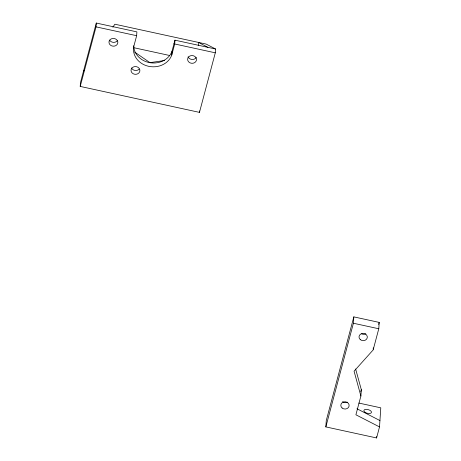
<?xml version="1.0" encoding="UTF-8"?>
<svg xmlns="http://www.w3.org/2000/svg" width="461" height="461" viewBox="0 0 461 461"><rect width="100%" height="100%" fill="white"/><g stroke="black" fill="none" stroke-linecap="round" stroke-linejoin="round"><path stroke-width="0.69" d="M80.214 86.42L80.468 82.605L96.303 23.05L136.894 31.884L136.646 35.704L133.713 46.728A19.587 17.08 3.8 0 0 148.632 66.309A19.587 17.08 3.8 0 0 171.769 55.015L174.702 43.985L174.955 40.17L215.552 49.004L215.299 52.819L199.463 112.375L80.214 86.42L96.049 26.865L96.303 23.05M171.769 55.015L172.022 51.194L174.955 40.17M198.397 45.287L198.587 42.435L207.94 47.345M199.463 112.375L199.555 110.94M325.841 426.903L326.267 420.547L353.829 316.88L379.201 322.4L378.781 328.762L373.151 349.934L354.071 371.214L360.894 396.034L355.904 414.785L379.518 426.921L376.585 437.95L325.841 426.903L353.408 323.242L353.829 316.88M360.894 396.034L361.315 389.672L355.627 368.99M373.197 349.231L373.289 347.813M376.585 437.95L376.683 436.538M379.518 426.921L380.786 407.835L358.842 403.064M360.761 391.758L361.315 389.672M378.654 324.452L379.201 322.4M83.401 71.576L84.196 70.377M112.864 27.211L114.858 24.214L206.2 44.095L215.552 49.004M164.658 60.506L149.94 62.638L134.618 52.058M96.049 26.865L136.646 35.704M174.702 43.985L215.299 52.819M133.436 47.616L169.648 55.499M353.408 323.242L378.781 328.762M356.97 408.751L379.939 420.559M365.792 333.787A4.166 3.636 3.8 0 1 361.626 333.85M347.611 402.165A4.166 3.636 3.8 0 1 342.558 401.658M172.022 51.194A19.587 17.08 3.8 0 1 150.493 62.782A19.587 17.08 3.8 0 1 133.719 45.754M139.176 69.092A4.431 3.867 3.8 0 1 135.056 70.441L133.944 70.141A4.431 3.867 3.8 0 1 131.587 67.974M196.288 57.4A4.431 3.867 3.8 0 1 191.442 59.388L190.347 59.043A4.431 3.867 3.8 0 1 188.123 56.778M117.325 40.735A4.431 3.867 3.8 0 1 113.337 42.349L112.202 42.124A4.431 3.867 3.8 0 1 109.678 40.113M174.125 43.985A3.907 1.884 14.9 0 1 174.275 43.017M109.234 40.971L108.998 41.951A4.431 3.867 3.8 0 0 111.948 45.939L113.083 46.163A4.431 3.867 3.8 0 0 117.595 43.657L117.832 42.671A4.431 3.867 3.8 0 0 114.316 38.54A4.431 3.867 3.8 0 0 109.234 40.971M131.397 68.833L131.08 69.801A4.431 3.867 3.8 0 0 133.69 73.962L134.802 74.256A4.431 3.867 3.8 0 0 139.516 72.054L139.839 71.086A4.431 3.867 3.8 0 0 136.681 66.747A4.431 3.867 3.8 0 0 131.397 68.833M188.1 57.648L187.725 58.593A4.431 3.867 3.8 0 0 190.093 62.863L191.188 63.209A4.431 3.867 3.8 0 0 196.034 61.215L196.409 60.27A4.431 3.867 3.8 0 0 193.505 55.798A4.431 3.867 3.8 0 0 188.1 57.648M360.318 339.642A4.166 3.636 3.8 0 0 367.221 337.913A4.166 3.636 3.8 0 0 361.943 333.534A4.166 3.636 3.8 0 0 360.318 339.642M342.137 408.02A4.166 3.636 3.8 0 0 349.04 406.291A4.166 3.636 3.8 0 0 343.762 401.906A4.166 3.636 3.8 0 0 342.137 408.02M364.899 412.203A3.907 1.884 14.9 0 0 371.324 412.733A3.907 1.884 14.9 0 0 366.818 409.38A3.907 1.884 14.9 0 0 364.899 412.203"/></g></svg>
